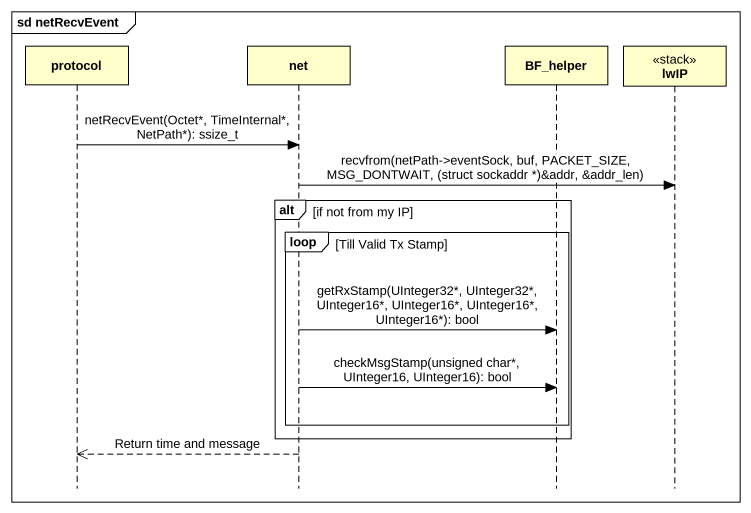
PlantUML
@startuml
mainframe sd netRecvEvent
hide footbox
participant "protocol" as protocol_
participant net
participant BF_helper
participant lwIP <<stack>>

protocol_ -> net : netRecvEvent(Octet*, TimeInternal*, NetPath*): ssize_t
net -> lwIP : recvfrom(netPath->eventSock, buf, PACKET_SIZE, MSG_DONTWAIT, (struct sockaddr *)&addr, &addr_len)
alt if not from my IP
  loop Till Valid Tx Stamp
    net -> BF_helper : getRxStamp(UInteger32*, UInteger32*, UInteger16*, UInteger16*, UInteger16*, UInteger16*): bool
    net -> BF_helper : checkMsgStamp(unsigned char*, UInteger16, UInteger16): bool
  end
end
net -->> protocol_ : Return time and message
@enduml
